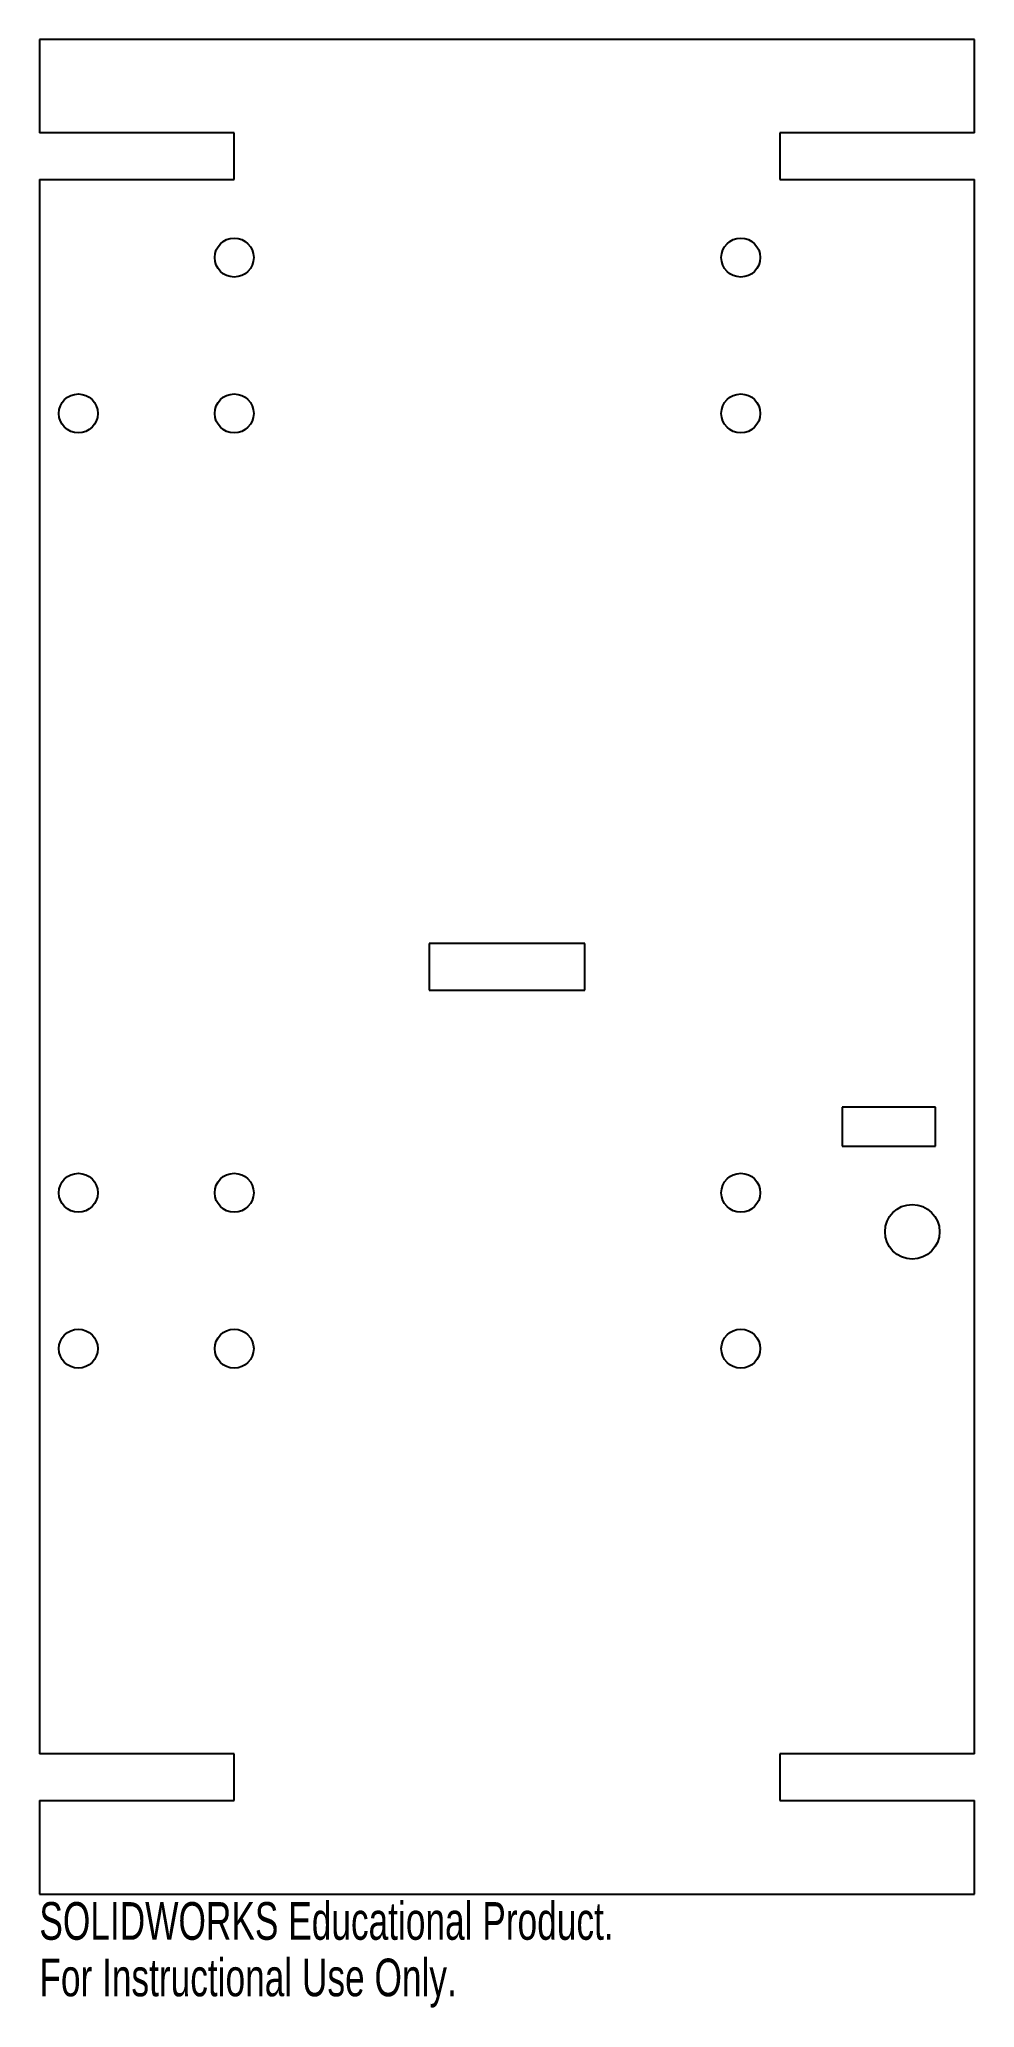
# Model space of a CAD drawing. Header units: millimetres. Extents: x -120 to 0, y -15 to 238.
import ezdxf

# ---------------------------------------------------------------- set-up
doc = ezdxf.new("R2010")
doc.units = ezdxf.units.MM
doc.styles.add('SLDTEXTSTYLE0', font='TXT', dxfattribs={"width": 0.7})

msp = doc.modelspace()

# ---------------------------------------------------------------- linework, layer by layer
at = {"color": 7, "linetype": 'Continuous', "lineweight": 25}
for p, q in [((0, 238), (-120, 238)), ((-120, 238), (-120, 226)), ((0, 226), (0, 238)), ((-95, 226), (-120, 226)), ((-95, 220), (-95, 226)), ((0, 226), (-25, 226)), ((-25, 226), (-25, 220)), ((-120, 220), (-95, 220)), ((-120, 220), (-120, 18)), ((-25, 220), (0, 220)), ((0, 18), (0, 220)), ((-70, 122), (-70, 116)), ((-50, 122), (-70, 122)), ((-50, 116), (-50, 122)), ((-70, 116), (-50, 116)), ((-17, 101), (-17, 96)), ((-5, 101), (-17, 101)), ((-5, 96), (-5, 101)), ((-17, 96), (-5, 96)), ((-95, 18), (-120, 18)), ((-95, 12), (-95, 18)), ((-25, 18), (-25, 12)), ((0, 18), (-25, 18)), ((-120, 12), (-95, 12)), ((-120, 12), (-120, 0)), ((-25, 12), (0, 12)), ((0, 0), (0, 12)), ((-120, 0), (0, 0))]:
    msp.add_line(p, q, dxfattribs=at)
for centre, radius in [((-95, 210), 2.5), ((-30, 210), 2.5), ((-115, 190), 2.5), ((-95, 190), 2.5), ((-30, 190), 2.5), ((-115, 90), 2.5), ((-95, 90), 2.5), ((-30, 90), 2.5), ((-8, 85), 3.5), ((-115, 70), 2.5), ((-95, 70), 2.5), ((-30, 70), 2.5)]:
    msp.add_circle(centre, radius, dxfattribs=at)

# ---------------------------------------------------------------- texts
at = {"color": 7, "linetype": 'Continuous', "char_height": 4.8336, "attachment_point": 1, "style": 'SLDTEXTSTYLE0'}
for s, insert in [('SOLIDWORKS Educational Product.', (-120, -1.02)), ('For Instructional Use Only.', (-120, -8.27))]:
    msp.add_mtext(s, dxfattribs=dict(at, insert=insert))

doc.saveas('drawing.dxf')
